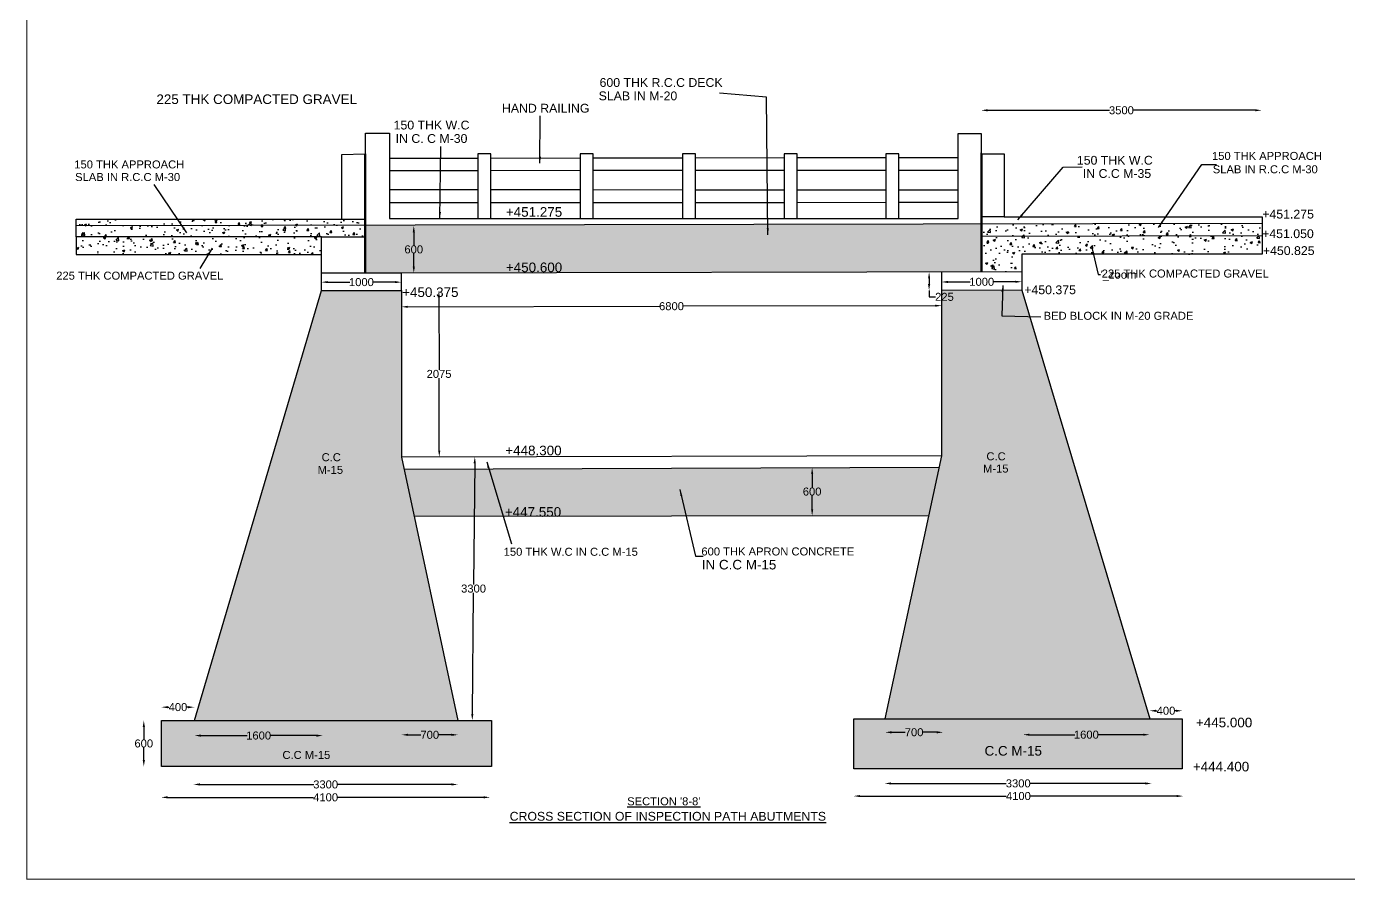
# Model space of a CAD drawing. Header units: millimetres. Extents: x 1661 to 33113, y 614 to 21932.
# Drawn here: x 1661 to 18179, y 614 to 11273 of the extents above; entities that cross this region are included whole.
import ezdxf

# ---------------------------------------------------------------- set-up
doc = ezdxf.new("R2010")
doc.units = ezdxf.units.MM
doc.header["$MEASUREMENT"] = 0
for name, color, linetype in [('DIM', 7, 'Continuous'), ('DWG', 7, 'Continuous'), ('TEXT', 7, 'Continuous')]:
    doc.layers.add(name, color=color, linetype=linetype)
doc.styles.get("Standard").update_dxf_attribs({"font": 'arial.ttf'})
doc.dimstyles.get("Standard").update_dxf_attribs({"dimtxt": 100, "dimasz": 80, "dimexe": 0.18, "dimexo": 0.0625, "dimgap": 0.09, "dimtad": 0, "dimtih": 1, "dimtoh": 1, "dimdec": 0, "dimzin": 0, "dimdsep": 46, "dimtxsty": 'Standard', "dimcen": 0.09, "dimse1": 1, "dimse2": 1, "dimadec": 0, "dimazin": 0, "dimtfac": 1, "dimtdec": 0, "dimtofl": 0, "dimtmove": 0, "dimatfit": 3, "dimfxl": 1, "dimtolj": 1, "dimtzin": 0, "dimarcsym": 0})

# ---------------------------------------------------------------- blocks, each defined once
blk = doc.blocks.new('*D1')
at = {"layer": 'Defpoints', "color": 0, "transparency": 16777216}
for p in [(3345, 1637), (7453, 1641), (7453, 1637)]:
    blk.add_point(p, dxfattribs=at)
at = {"layer": 'DIM', "color": 0, "lineweight": -2, "transparency": 16777216}
for p, q in [((3425, 1641), (5248, 1641)), ((7373, 1641), (5550, 1641))]:
    blk.add_line(p, q, dxfattribs=at)
at = {"layer": 'DIM', "color": 0, "transparency": 16777216}
for points in [[(3425, 1655), (3425, 1628), (3345, 1641)], [(7373, 1655), (7373, 1628), (7453, 1641)]]:
    blk.add_solid(points, dxfattribs=at)
at = {"layer": 'DIM', "color": 0, "transparency": 16777216, "insert": (5399, 1641), "char_height": 100, "attachment_point": 5}
blk.add_mtext('\\A1;4100', dxfattribs=at)
blk = doc.blocks.new('*D2')
at = {"layer": 'Defpoints', "color": 0, "transparency": 16777216}
for p in [(3748, 1764), (7050, 1802), (7050, 1764)]:
    blk.add_point(p, dxfattribs=at)
at = {"layer": 'DIM', "color": 0, "lineweight": -2, "transparency": 16777216}
for p, q in [((3828, 1802), (5250, 1802)), ((6970, 1802), (5548, 1802))]:
    blk.add_line(p, q, dxfattribs=at)
at = {"layer": 'DIM', "color": 0, "transparency": 16777216}
for points in [[(3828, 1816), (3828, 1789), (3748, 1802)], [(6970, 1816), (6970, 1789), (7050, 1802)]]:
    blk.add_solid(points, dxfattribs=at)
at = {"layer": 'DIM', "color": 0, "transparency": 16777216, "insert": (5399, 1802), "char_height": 100, "attachment_point": 5}
blk.add_mtext('\\A1;3300', dxfattribs=at)
blk = doc.blocks.new('*D3')
at = {"layer": 'Defpoints', "color": 0, "transparency": 16777216}
for p in [(3127, 2602), (3348, 2602), (3348, 2026)]:
    blk.add_point(p, dxfattribs=at)
at = {"layer": 'DIM', "color": 0, "lineweight": -2, "transparency": 16777216}
for p, q in [((3127, 2522), (3127, 2365)), ((3127, 2106), (3127, 2263))]:
    blk.add_line(p, q, dxfattribs=at)
at = {"layer": 'DIM', "color": 0, "transparency": 16777216}
for points in [[(3114, 2522), (3141, 2522), (3127, 2602)], [(3114, 2106), (3141, 2106), (3127, 2026)]]:
    blk.add_solid(points, dxfattribs=at)
at = {"layer": 'DIM', "color": 0, "transparency": 16777216, "insert": (3127, 2314), "char_height": 100, "attachment_point": 5}
blk.add_mtext('\\A1;600', dxfattribs=at)
blk = doc.blocks.new('*D4')
at = {"layer": 'Defpoints', "color": 0, "transparency": 16777216}
for p in [(3760, 2602), (5364, 2602), (5364, 2413)]:
    blk.add_point(p, dxfattribs=at)
at = {"layer": 'DIM', "color": 0, "lineweight": -2, "transparency": 16777216}
for p, q in [((3840, 2413), (4417, 2413)), ((5284, 2413), (4706, 2413))]:
    blk.add_line(p, q, dxfattribs=at)
at = {"layer": 'DIM', "color": 0, "transparency": 16777216}
for points in [[(3840, 2426), (3840, 2399), (3760, 2413)], [(5284, 2426), (5284, 2399), (5364, 2413)]]:
    blk.add_solid(points, dxfattribs=at)
at = {"layer": 'DIM', "color": 0, "transparency": 16777216, "insert": (4562, 2413), "char_height": 100, "attachment_point": 5}
blk.add_mtext('\\A1;1600', dxfattribs=at)
blk = doc.blocks.new('*D5')
at = {"layer": 'Defpoints', "color": 0, "transparency": 16777216}
for p in [(6349, 2602), (7051, 2602), (7051, 2422)]:
    blk.add_point(p, dxfattribs=at)
at = {"layer": 'DIM', "color": 0, "lineweight": -2, "transparency": 16777216}
for p, q in [((6429, 2422), (6590, 2422)), ((6971, 2422), (6810, 2422))]:
    blk.add_line(p, q, dxfattribs=at)
at = {"layer": 'DIM', "color": 0, "transparency": 16777216}
for points in [[(6429, 2436), (6429, 2409), (6349, 2422)], [(6971, 2436), (6971, 2409), (7051, 2422)]]:
    blk.add_solid(points, dxfattribs=at)
at = {"layer": 'DIM', "color": 0, "transparency": 16777216, "insert": (6700, 2422), "char_height": 100, "attachment_point": 5}
blk.add_mtext('\\A1;700', dxfattribs=at)
blk = doc.blocks.new('*D6')
at = {"layer": 'Defpoints', "color": 0, "transparency": 16777216}
for p in [(3760, 2768), (3348, 2602), (3760, 2602)]:
    blk.add_point(p, dxfattribs=at)
at = {"layer": 'DIM', "color": 0, "lineweight": -2, "transparency": 16777216}
for p, q in [((3428, 2768), (3441, 2768)), ((3680, 2768), (3666, 2768))]:
    blk.add_line(p, q, dxfattribs=at)
at = {"layer": 'DIM', "color": 0, "transparency": 16777216}
for points in [[(3428, 2781), (3428, 2754), (3348, 2768)], [(3680, 2781), (3680, 2754), (3760, 2768)]]:
    blk.add_solid(points, dxfattribs=at)
at = {"layer": 'DIM', "color": 0, "transparency": 16777216, "insert": (3554, 2768), "char_height": 100, "attachment_point": 5}
blk.add_mtext('\\A1;400', dxfattribs=at)
blk = doc.blocks.new('*D7')
at = {"layer": 'Defpoints', "color": 0, "transparency": 16777216}
for p in [(7264, 5895), (7231, 2602), (7232, 2602)]:
    blk.add_point(p, dxfattribs=at)
at = {"layer": 'DIM', "color": 0, "lineweight": -2, "transparency": 16777216}
for p, q in [((7262, 5815), (7247, 4300)), ((7232, 2682), (7246, 4198))]:
    blk.add_line(p, q, dxfattribs=at)
at = {"layer": 'DIM', "color": 0, "transparency": 16777216}
for points in [[(7248, 5816), (7275, 5815), (7263, 5895)], [(7218, 2682), (7245, 2682), (7231, 2602)]]:
    blk.add_solid(points, dxfattribs=at)
at = {"layer": 'DIM', "color": 0, "transparency": 16777216, "insert": (7247, 4249), "char_height": 100, "attachment_point": 5}
blk.add_mtext('\\A1;3300', dxfattribs=at)
blk = doc.blocks.new('*D8')
at = {"layer": 'Defpoints', "color": 0, "transparency": 16777216}
for p in [(11441, 5761), (11441, 5160), (11477, 5160)]:
    blk.add_point(p, dxfattribs=at)
at = {"layer": 'DIM', "color": 0, "lineweight": -2, "transparency": 16777216}
for p, q in [((11477, 5681), (11477, 5512)), ((11477, 5240), (11477, 5409))]:
    blk.add_line(p, q, dxfattribs=at)
at = {"layer": 'DIM', "color": 0, "transparency": 16777216}
for points in [[(11464, 5681), (11491, 5681), (11477, 5761)], [(11464, 5240), (11491, 5240), (11477, 5160)]]:
    blk.add_solid(points, dxfattribs=at)
at = {"layer": 'DIM', "color": 0, "transparency": 16777216, "insert": (11477, 5461), "char_height": 100, "attachment_point": 5}
blk.add_mtext('\\A1;600', dxfattribs=at)
blk = doc.blocks.new('*D9')
at = {"layer": 'Defpoints', "color": 0, "transparency": 16777216}
for p in [(6835, 7969), (6819, 5894), (6840, 5894)]:
    blk.add_point(p, dxfattribs=at)
at = {"layer": 'DIM', "color": 0, "lineweight": -2, "transparency": 16777216}
for p, q in [((6813, 7889), (6816, 6983)), ((6818, 5974), (6816, 6880))]:
    blk.add_line(p, q, dxfattribs=at)
at = {"layer": 'DIM', "color": 0, "transparency": 16777216}
for points in [[(6827, 7889), (6800, 7889), (6813, 7969)], [(6832, 5974), (6805, 5974), (6819, 5894)]]:
    blk.add_solid(points, dxfattribs=at)
at = {"layer": 'DIM', "color": 0, "transparency": 16777216, "insert": (6816, 6931), "char_height": 100, "attachment_point": 5}
blk.add_mtext('\\A1;2075', dxfattribs=at)
blk = doc.blocks.new('*D10')
at = {"layer": 'Defpoints', "color": 0, "transparency": 16777216}
for p in [(5346, 7973), (6345, 8078), (6345, 7973)]:
    blk.add_point(p, dxfattribs=at)
at = {"layer": 'DIM', "color": 0, "lineweight": -2, "transparency": 16777216}
for p, q in [((5426, 8078), (5701, 8078)), ((6265, 8078), (5990, 8078))]:
    blk.add_line(p, q, dxfattribs=at)
at = {"layer": 'DIM', "color": 0, "transparency": 16777216}
for points in [[(5426, 8092), (5426, 8065), (5346, 8078)], [(6265, 8092), (6265, 8065), (6345, 8078)]]:
    blk.add_solid(points, dxfattribs=at)
at = {"layer": 'DIM', "color": 0, "transparency": 16777216, "insert": (5846, 8078), "char_height": 100, "attachment_point": 5}
blk.add_mtext('\\A1;1000', dxfattribs=at)
blk = doc.blocks.new('*D11')
at = {"layer": 'Defpoints', "color": 0, "transparency": 16777216}
for p in [(5898, 8782), (6500, 8782), (5898, 8191)]:
    blk.add_point(p, dxfattribs=at)
at = {"layer": 'DIM', "color": 0, "lineweight": -2, "transparency": 16777216}
for p, q in [((6500, 8702), (6500, 8538)), ((6500, 8271), (6500, 8436))]:
    blk.add_line(p, q, dxfattribs=at)
at = {"layer": 'DIM', "color": 0, "transparency": 16777216}
for points in [[(6487, 8702), (6514, 8702), (6500, 8782)], [(6487, 8271), (6514, 8271), (6500, 8191)]]:
    blk.add_solid(points, dxfattribs=at)
at = {"layer": 'DIM', "color": 0, "transparency": 16777216, "insert": (6500, 8487), "char_height": 100, "attachment_point": 5}
blk.add_mtext('\\A1;600', dxfattribs=at)
blk = doc.blocks.new('*D12')
at = {"layer": 'Defpoints', "color": 0, "transparency": 16777216}
for p in [(13096, 7784), (6345, 7706), (13096, 7720)]:
    blk.add_point(p, dxfattribs=at)
at = {"layer": 'DIM', "color": 0, "lineweight": -2, "transparency": 16777216}
for p, q in [((6425, 7770), (9571, 7777)), ((13016, 7784), (9870, 7777))]:
    blk.add_line(p, q, dxfattribs=at)
at = {"layer": 'DIM', "color": 0, "transparency": 16777216}
for points in [[(6425, 7783), (6425, 7757), (6345, 7770)], [(13016, 7797), (13016, 7771), (13096, 7784)]]:
    blk.add_solid(points, dxfattribs=at)
at = {"layer": 'DIM', "color": 0, "transparency": 16777216, "insert": (9720, 7777), "char_height": 100, "attachment_point": 5}
blk.add_mtext('\\A1;6800', dxfattribs=at)
blk = doc.blocks.new('*D13')
at = {"layer": 'Defpoints', "color": 0, "transparency": 16777216}
for p in [(13096, 7974), (14097, 8083), (14097, 7978)]:
    blk.add_point(p, dxfattribs=at)
at = {"layer": 'DIM', "color": 0, "lineweight": -2, "transparency": 16777216}
for p, q in [((13175, 8080), (13452, 8081)), ((14017, 8083), (13741, 8082))]:
    blk.add_line(p, q, dxfattribs=at)
at = {"layer": 'DIM', "color": 0, "transparency": 16777216}
for points in [[(14017, 8096), (14017, 8070), (14097, 8083)], [(13175, 8094), (13175, 8067), (13095, 8080)]]:
    blk.add_solid(points, dxfattribs=at)
at = {"layer": 'DIM', "color": 0, "transparency": 16777216, "insert": (13596, 8082), "char_height": 100, "attachment_point": 5}
blk.add_mtext('\\A1;1000', dxfattribs=at)
blk = doc.blocks.new('*D14')
at = {"layer": 'Defpoints', "color": 0, "transparency": 16777216}
for p in [(13096, 8204), (12938, 7974), (13096, 7974)]:
    blk.add_point(p, dxfattribs=at)
at = {"layer": 'DIM', "color": 0, "lineweight": -2, "transparency": 16777216}
for p, q in [((12938, 8124), (12938, 8054)), ((12938, 7974), (12938, 7894)), ((12938, 7894), (13018, 7894))]:
    blk.add_line(p, q, dxfattribs=at)
at = {"layer": 'DIM', "color": 0, "transparency": 16777216}
for points in [[(12952, 8124), (12925, 8124), (12938, 8204)], [(12952, 8054), (12925, 8054), (12938, 7974)]]:
    blk.add_solid(points, dxfattribs=at)
at = {"layer": 'DIM', "color": 0, "transparency": 16777216, "insert": (13130, 7894), "char_height": 100, "attachment_point": 5}
blk.add_mtext('\\A1;225', dxfattribs=at)
blk = doc.blocks.new('*D15')
at = {"layer": 'Defpoints', "color": 0, "transparency": 16777216}
for p in [(16112, 1657), (11995, 1644), (16112, 1644)]:
    blk.add_point(p, dxfattribs=at)
at = {"layer": 'DIM', "color": 0, "lineweight": -2, "transparency": 16777216}
for p, q in [((12075, 1657), (13902, 1657)), ((16032, 1657), (14205, 1657))]:
    blk.add_line(p, q, dxfattribs=at)
at = {"layer": 'DIM', "color": 0, "transparency": 16777216}
for points in [[(12075, 1670), (12075, 1644), (11995, 1657)], [(16032, 1670), (16032, 1644), (16112, 1657)]]:
    blk.add_solid(points, dxfattribs=at)
at = {"layer": 'DIM', "color": 0, "transparency": 16777216, "insert": (14054, 1657), "char_height": 100, "attachment_point": 5}
blk.add_mtext('\\A1;4100', dxfattribs=at)
blk = doc.blocks.new('*D16')
at = {"layer": 'Defpoints', "color": 0, "transparency": 16777216}
for p in [(12383, 1789), (15720, 1815), (15720, 1789)]:
    blk.add_point(p, dxfattribs=at)
at = {"layer": 'DIM', "color": 0, "lineweight": -2, "transparency": 16777216}
for p, q in [((12463, 1815), (13902, 1815)), ((15640, 1815), (14201, 1815))]:
    blk.add_line(p, q, dxfattribs=at)
at = {"layer": 'DIM', "color": 0, "transparency": 16777216}
for points in [[(12463, 1828), (12463, 1801), (12383, 1815)], [(15640, 1828), (15640, 1801), (15720, 1815)]]:
    blk.add_solid(points, dxfattribs=at)
at = {"layer": 'DIM', "color": 0, "transparency": 16777216, "insert": (14052, 1815), "char_height": 100, "attachment_point": 5}
blk.add_mtext('\\A1;3300', dxfattribs=at)
blk = doc.blocks.new('*D17')
at = {"layer": 'Defpoints', "color": 0, "transparency": 16777216}
for p in [(12389, 2623), (13113, 2623), (13113, 2454)]:
    blk.add_point(p, dxfattribs=at)
at = {"layer": 'DIM', "color": 0, "lineweight": -2, "transparency": 16777216}
for p, q in [((12469, 2454), (12641, 2454)), ((13033, 2454), (12861, 2454))]:
    blk.add_line(p, q, dxfattribs=at)
at = {"layer": 'DIM', "color": 0, "transparency": 16777216}
for points in [[(12469, 2467), (12469, 2440), (12389, 2454)], [(13033, 2467), (13033, 2440), (13113, 2454)]]:
    blk.add_solid(points, dxfattribs=at)
at = {"layer": 'DIM', "color": 0, "transparency": 16777216, "insert": (12751, 2454), "char_height": 100, "attachment_point": 5}
blk.add_mtext('\\A1;700', dxfattribs=at)
blk = doc.blocks.new('*D18')
at = {"layer": 'Defpoints', "color": 0, "transparency": 16777216}
for p in [(14111, 2623), (15694, 2623), (15694, 2424)]:
    blk.add_point(p, dxfattribs=at)
at = {"layer": 'DIM', "color": 0, "lineweight": -2, "transparency": 16777216}
for p, q in [((14191, 2424), (14758, 2424)), ((15614, 2424), (15047, 2424))]:
    blk.add_line(p, q, dxfattribs=at)
at = {"layer": 'DIM', "color": 0, "transparency": 16777216}
for points in [[(14191, 2437), (14191, 2411), (14111, 2424)], [(15614, 2437), (15614, 2411), (15694, 2424)]]:
    blk.add_solid(points, dxfattribs=at)
at = {"layer": 'DIM', "color": 0, "transparency": 16777216, "insert": (14903, 2424), "char_height": 100, "attachment_point": 5}
blk.add_mtext('\\A1;1600', dxfattribs=at)
blk = doc.blocks.new('*D19')
at = {"layer": 'Defpoints', "color": 0, "transparency": 16777216}
for p in [(16102, 2723), (15694, 2623), (16102, 2623)]:
    blk.add_point(p, dxfattribs=at)
at = {"layer": 'DIM', "color": 0, "lineweight": -2, "transparency": 16777216}
for p, q in [((15774, 2723), (15786, 2723)), ((16022, 2723), (16010, 2723))]:
    blk.add_line(p, q, dxfattribs=at)
at = {"layer": 'DIM', "color": 0, "transparency": 16777216}
for points in [[(15774, 2736), (15774, 2709), (15694, 2723)], [(16022, 2736), (16022, 2709), (16102, 2723)]]:
    blk.add_solid(points, dxfattribs=at)
at = {"layer": 'DIM', "color": 0, "transparency": 16777216, "insert": (15898, 2723), "char_height": 100, "attachment_point": 5}
blk.add_mtext('\\A1;400', dxfattribs=at)
blk = doc.blocks.new('*D110')
at = {"layer": 'Defpoints', "color": 0, "transparency": 16777216}
for p in [(17093, 10225), (13588, 9935), (17093, 9935)]:
    blk.add_point(p, dxfattribs=at)
at = {"layer": 'TEXT', "color": 0, "lineweight": -2, "transparency": 16777216}
for p, q in [((13668, 10225), (15191, 10225)), ((17013, 10225), (15490, 10225))]:
    blk.add_line(p, q, dxfattribs=at)
at = {"layer": 'TEXT', "color": 0, "transparency": 16777216}
for points in [[(13668, 10238), (13668, 10212), (13588, 10225)], [(17013, 10238), (17013, 10212), (17093, 10225)]]:
    blk.add_solid(points, dxfattribs=at)
at = {"layer": 'TEXT', "color": 0, "transparency": 16777216, "insert": (15341, 10225), "char_height": 100, "attachment_point": 5}
blk.add_mtext('\\A1;3500', dxfattribs=at)

msp = doc.modelspace()

# ---------------------------------------------------------------- hatches: boundary and pattern name
at = {"layer": 'DWG'}
h = msp.add_hatch(color=256, dxfattribs=at)
h.dxf.hatch_style = 1
h.paths.add_polyline_path([(5897.8, 9681.1), (5887.9, 9681.1), (5887.9, 8191.4), (5897.8, 8191.4)])
h = msp.add_hatch(color=256, dxfattribs=at)
h.dxf.hatch_style = 1
h.paths.add_polyline_path([(13597.9, 9695.7), (13588, 9695.7), (13588, 8206), (13597.9, 8206)])
h = msp.add_hatch(dxfattribs=at)
h.set_pattern_fill('AR-CONC', color=256, scale=40, style=0)
h.paths.add_polyline_path([(5887.9, 8789.4), (2283.8, 8783), (2283.8, 8643.9), (5346, 8643.9), (5887.9, 8643.9)])
h.paths.add_polyline_path([(5887.9, 8866.6), (2283.8, 8866.6), (2283.8, 8783), (5887.9, 8789.4)])
h.paths.add_polyline_path([(5346, 8643.9), (2283.8, 8643.9), (2283.8, 8423.1), (5346, 8423.1)])
h = msp.add_hatch(dxfattribs=at)
h.set_pattern_fill('AR-CONC', color=256, scale=40)
h.paths.add_polyline_path([(13588, 8802.9), (5897.8, 8789.4), (5897.8, 8191.4), (6345.1, 8191.4), (13588, 8205)])
h.paths.add_polyline_path([(14097.5, 7977.8), (13095.7, 7974.5), (13095.9, 5909), (12388.7, 2623.1), (15694.3, 2623.1)])
h.paths.add_polyline_path([(13065.5, 5767.8), (6378, 5739.5), (6503.7, 5153.1), (12935.2, 5162.3)])
h.paths.add_polyline_path([(6345.1, 5893.2), (6345.1, 7973.4), (5346, 7973.4), (3759.7, 2601.9), (7050.7, 2601.9)])
h.paths.add_polyline_path([(7469.8, 2601.9), (3348.1, 2601.9), (3348.1, 2026.4), (7469.8, 2026.4)])
h.paths.add_polyline_path([(16101.5, 2623.1), (11996.9, 2623.1), (11996.9, 1997.9), (16101.5, 1997.9)])
h.paths.add_polyline_path([(7620.3, 8170.4), (8385.4, 8170.4), (8385.4, 8354.2), (7620.3, 8354.2)], flags=9)
h.paths.add_polyline_path([(13586.7, 5671.5), (13956, 5671.5), (13956, 5824.6), (13586.7, 5824.6)], flags=24)
h.paths.add_polyline_path([(13628.6, 5824.5), (13920.9, 5824.5), (13920.9, 5979.6), (13628.6, 5979.6)], flags=24)
h.paths.add_polyline_path([(7607.6, 5114.5), (8372.7, 5114.5), (8372.7, 5298.3), (7607.6, 5298.3)], flags=9)
h.paths.add_polyline_path([(5273.2, 5655.7), (5642.5, 5655.7), (5642.5, 5808.8), (5273.2, 5808.8)], flags=24)
h.paths.add_polyline_path([(5323.1, 5813.3), (5615.4, 5813.3), (5615.4, 5968.4), (5323.1, 5968.4)], flags=24)
h.paths.add_polyline_path([(4833.6, 2093.2), (5483, 2093.2), (5483, 2248.3), (4833.6, 2248.3)], flags=24)
h.paths.add_polyline_path([(13600.2, 2129.4), (14379.5, 2129.4), (14379.5, 2315.6), (13600.2, 2315.6)], flags=24)
h = msp.add_hatch(dxfattribs=at)
h.set_pattern_fill('AR-CONC', color=256, scale=40, style=0)
h.paths.add_polyline_path([(17098.6, 8659.5), (13597.9, 8653.5), (13597.9, 8205), (14097.5, 8206), (14097.5, 8428.3), (17098.6, 8428.3)])
h.paths.add_polyline_path([(17098.6, 8809), (13597.9, 8802.9), (13597.9, 8653.5), (17098.6, 8659.5)])

# ---------------------------------------------------------------- linework, layer by layer
at = {"const_width": 10}
msp.add_lwpolyline([(33108.3, 619), (1666.1, 619), (1666.1, 21927), (33108.3, 21927)], close=True, dxfattribs=at)
at = {"layer": 'DWG'}
for points in [[(5897.8, 9681.1), (5897.8, 9941.2), (6197.9, 9941.2), (6197.9, 8874.3), (13299.4, 8874.3), (13299.4, 9935.1), (13588.3, 9935.1), (13588.3, 9682), (13877.2, 9682), (13877.2, 8892.2), (17098.6, 8892.2), (17098.6, 8428.3), (14097.5, 8428.3), (14097.5, 8206), (6345.1, 8191.4)], [(5600.2, 8866.6), (5600.2, 9674.2), (5887.9, 9681.1)], [(5887.9, 8191.4), (5887.9, 9681.1), (5897.8, 9681.1), (5897.8, 8191.4)], [(6197.9, 9627.2), (7300.6, 9628.8)], [(7464.6, 9629), (8579.3, 9630.6)], [(8743.2, 9630.9), (9856, 9632.5)], [(10020, 9632.7), (11126.7, 9634.3)], [(11290.7, 9634.5), (12396.8, 9636.1)], [(12560.7, 9636.3), (13299.4, 9637.4)], [(13588, 8206), (13588, 9695.7), (13597.9, 9695.7)], [(13597.9, 9682), (13597.9, 8206)], [(7300.6, 9470.6), (6197.9, 9469.8)], [(8579.3, 9471.6), (7464.6, 9470.8)], [(9856, 9472.5), (8743.2, 9471.7)], [(11126.7, 9473.5), (10020, 9472.7)], [(12396.8, 9474.4), (11290.7, 9473.6)], [(13299.4, 9475.1), (12560.7, 9474.5)], [(6197.9, 9234.4), (7300.6, 9234.1)], [(7464.6, 9234.1), (8579.3, 9233.8)], [(8743.2, 9233.8), (9856, 9233.5)], [(10020, 9233.4), (11126.7, 9233.2)], [(11290.7, 9233.1), (12396.8, 9232.8)], [(12560.7, 9232.8), (13299.4, 9232.6)], [(7300.6, 9069.3), (6197.9, 9068.8)], [(8579.3, 9069.8), (7464.6, 9069.3)], [(9856, 9070.4), (8743.2, 9069.9)], [(11126.7, 9071), (10020, 9070.5)], [(12396.8, 9071.6), (11290.7, 9071.1)], [(13299.4, 9072), (12560.7, 9071.7)], [(2283.8, 8643.9), (2283.8, 8866.6), (5897.8, 8866.6)], [(17098.6, 8809), (2283.8, 8783)], [(13877.2, 8892.2), (13588, 8892.2)], [(5346, 7973.4), (5346, 8643.9), (2283.8, 8643.9), (2283.8, 8423.1), (5346, 8423.1)], [(5346, 8643.9), (5897.8, 8643.9)], [(13597.9, 8653.5), (17098.6, 8659.5)], [(6345.1, 7973.4), (6345.1, 8191.4), (5346, 8191.4)], [(12388.7, 2623.1), (13095.9, 5909), (13095.7, 8204.1)], [(14097.5, 8206), (14097.5, 7977.8), (15694.3, 2623.1)], [(3759.7, 2601.9), (5346, 7973.4), (6345.1, 7973.4), (6345.1, 5893.2), (7050.7, 2601.9)], [(14097.5, 7977.8), (13095.7, 7974.5)], [(13095.9, 5909), (6345.1, 5893.2)], [(6378, 5739.5), (13065.5, 5767.8)], [(6503.7, 5153.1), (12935.2, 5162.3)]]:
    msp.add_lwpolyline(points, dxfattribs=at)
for points in [[(7300.6, 8874.3), (7464.6, 8874.3), (7464.6, 9682.5), (7300.6, 9682.5)], [(8579.3, 8874.3), (8743.2, 8874.3), (8743.2, 9682.5), (8579.3, 9682.5)], [(9856, 8874.3), (10020, 8874.3), (10020, 9682.5), (9856, 9682.5)], [(11126.7, 8872), (11290.7, 8872), (11290.7, 9680.2), (11126.7, 9680.2)], [(12396.8, 8874.3), (12560.7, 8874.3), (12560.7, 9682.5), (12396.8, 9682.5)], [(3348.1, 2601.9), (7469.8, 2601.9), (7469.8, 2026.4), (3348.1, 2026.4)], [(11996.9, 2623.1), (16101.5, 2623.1), (16101.5, 1997.9), (11996.9, 1997.9)]]:
    msp.add_lwpolyline(points, close=True, dxfattribs=at)
at = {"layer": 'TEXT'}
msp.add_lwpolyline([(14612.4, 9512.8), (14852.4, 9519.4)], dxfattribs=at)

# ---------------------------------------------------------------- texts
for s, height, p in [('600 THK R.C.C DECK', 110, (8821.5, 10517.3)), ('225 THK COMPACTED GRAVEL', 120, (3284.8, 10303.6)), ('SLAB IN M-20', 110, (8810, 10350.5)), ('HAND RAILING', 110, (7601.9, 10196.4)), ('150 THK W.C', 110, (6248.5, 9985.8)), ('IN C. C M-30', 110, (6273.8, 9817.6)), ('150 THK APPROACH', 100, (2258.9, 9499.1)), ('150 THK W.C', 110, (14784.6, 9546)), ('150 THK APPROACH', 100, (16472.6, 9605.2)), ('SLAB IN R.C.C M-30', 100, (2269.5, 9341.5)), ('IN C.C M-35', 110, (14859.1, 9380.6)), ('SLAB IN R.C.C M-30', 100, (16482.4, 9438.4)), ('+451.275', 120, (7650.8, 8895.4)), ('+451.275', 110, (17100.7, 8873.1)), ('+451.050', 110, (17099.1, 8628.7)), ('+450.825', 110, (17108.7, 8417)), ('+450.600', 120, (7650.9, 8203)), ('225 THK COMPACTED GRAVEL', 100, (2033.2, 8109.3)), ('225 THK COMPACTED GRAVEL', 100, (15094.6, 8135.8)), ('+450.375', 120, (6355.1, 7892.4)), ('+450.375', 110, (14127.7, 7927.4)), ('BED BLOCK IN M-20 GRADE', 100, (14369.6, 7607.9)), ('+448.300', 120, (7643.3, 5915)), ('C.C', 100, (13654.4, 5852.1)), ('M-15', 100, (5298.7, 5682.9)), ('C.C', 100, (5349, 5840.8)), ('M-15', 100, (13612.2, 5698.7)), ('+447.550', 120, (7638.2, 5147.2)), ('150 THK W.C IN C.C M-15', 100, (7623.1, 4659.5)), ('600 THK APRON CONCRETE', 100, (10093.3, 4663.4)), ('IN C.C M-15', 120, (10098.7, 4488.6)), ('+445.000', 120, (16271.7, 2516.2)), ('C.C M-15', 100, (4859.4, 2120.8)), ('C.C M-15', 120, (13631.2, 2162.5)), ('+444.400', 120, (16233.7, 1965.4)), ("%%USECTION '8-8'", 100, (9166.4, 1541.8)), ('%%UCROSS SECTION OF INSPECTION PATH ABUTMENTS', 110, (7698.1, 1349.6))]:
    msp.add_text(s, height=height, dxfattribs=at).set_placement(p)
at = {"layer": 'TEXT', "insert": (15081.2, 8222), "char_height": 100, "attachment_point": 1}
msp.add_mtext("\\A1;'_zoom ", dxfattribs=at)

# ---------------------------------------------------------------- dimensions: what is measured, and where the dimension line sits
at = {"layer": 'DIM'}
for p1, p2, distance, text, picture, middle in [((5897.8, 8191.4), (5897.8, 8782.4), -602.5, '600', '*D11', (6500.3, 8486.9)), ((5346, 7973.4), (6345.1, 7973.4), 104.9, '1000', '*D10', (5845.5, 8078.3)), ((13095.7, 8204.1), (13095.7, 7974.5), -157.4, '225', '*D14', (13130.1, 7894.5)), ((13095.7, 7974.5), (14097.5, 7977.8), 105.6, '1000', '*D13', (13596.3, 8081.7)), ((6834.6, 7968.7), (6840.1, 5894.4), -21.5, '2075', '*D9', (6815.9, 6931.5)), ((6345.1, 7705.6), (13095.8, 7719.9), 64.2, '6800', '*D12', (9720.3, 7777)), ((7264.3, 5895.4), (7232.5, 2601.9), -1.7, '3300', '*D7', (7246.7, 4248.7)), ((11441.1, 5760.9), (11441.1, 5160.2), 36.3, '600', '*D8', (11477.4, 5460.5)), ((3348.1, 2601.9), (3759.7, 2601.9), 165.8, '400', '*D6', (3553.9, 2767.7)), ((15694.3, 2623.1), (16101.5, 2623.1), 99.5, '400', '*D19', (15897.9, 2722.5)), ((3348.1, 2026.4), (3348.1, 2601.9), 220.9, '600', '*D3', (3127.2, 2314.2)), ((3759.7, 2601.9), (5363.6, 2601.9), -189.2, '1600', '*D4', (4561.7, 2412.7)), ((6349.2, 2601.9), (7050.7, 2601.9), -179.7, '700', '*D5', (6699.9, 2422.2)), ((12388.7, 2623.1), (13113, 2623.1), -169.3, '700', '*D17', (12750.8, 2453.8)), ((14111.3, 2623.1), (15694.3, 2623.1), -199.1, '1600', '*D18', (14902.8, 2424)), ((3747.9, 1764.3), (7050.5, 1764.3), 37.9, '3300', '*D2', (5399.2, 1802.2)), ((12383.4, 1789), (15719.7, 1789), 25.6, '3300', '*D16', (14051.6, 1814.5)), ((3345.2, 1636.5), (7453.2, 1636.5), 4.7, '4100', '*D1', (5399.2, 1641.3)), ((11995.2, 1644.1), (16112.2, 1644.1), 12.8, '4100', '*D15', (14053.7, 1656.9))]:
    dim = msp.add_aligned_dim(p1=p1, p2=p2, distance=distance, text=text, dimstyle='Standard', dxfattribs=at)
    dim.commit()
    dim.dimension.update_dxf_attribs({"geometry": picture, "text_midpoint": middle})
at = {"layer": 'TEXT'}
dim = msp.add_aligned_dim(p1=(13588.3, 9935.1), p2=(17092.8, 9935.1), distance=289.7, text='3500', dimstyle='Standard', dxfattribs=at)
dim.commit()
dim.dimension.update_dxf_attribs({"geometry": '*D110', "text_midpoint": (15340.6, 10224.8)})

# ---------------------------------------------------------------- leaders
for points in [[(10923.9, 8669.1), (10906.8, 10387.9), (10319.9, 10439.1)], [(8075.8, 9565.4), (8079.8, 10154.9)], [(6825.8, 8874.3), (6838, 9771.2)], [(14045.7, 8856.8), (14612.4, 9512.8)], [(15803.3, 8758.9), (16346.1, 9548.6), (16529, 9548.6)], [(3665.3, 8692.4), (3256.5, 9296.7)], [(3982.4, 8500.8), (3828, 8246.6)], [(13857.4, 8035.1), (13847.6, 7658.7), (14332.2, 7644)], [(7411.3, 5834.8), (7720.3, 4810.1)], [(9824.6, 5486.7), (10021.9, 4652.5), (10114, 4652.5)]]:
    msp.add_leader(points, dimstyle='Standard', override={"dimgap": 0.09, "dimtad": 0}, dxfattribs=at)
at = {"layer": 'TEXT', "annotation_type": 0, "has_hookline": 1, "hookline_direction": 0, "text_width": 430.8}
msp.add_leader([(14973.4, 8509.4), (15051.7, 8172), (15081.1, 8172)], dimstyle='Standard', override={"dimgap": 0.09, "dimtad": 0}, dxfattribs=at)

doc.saveas('drawing.dxf')
